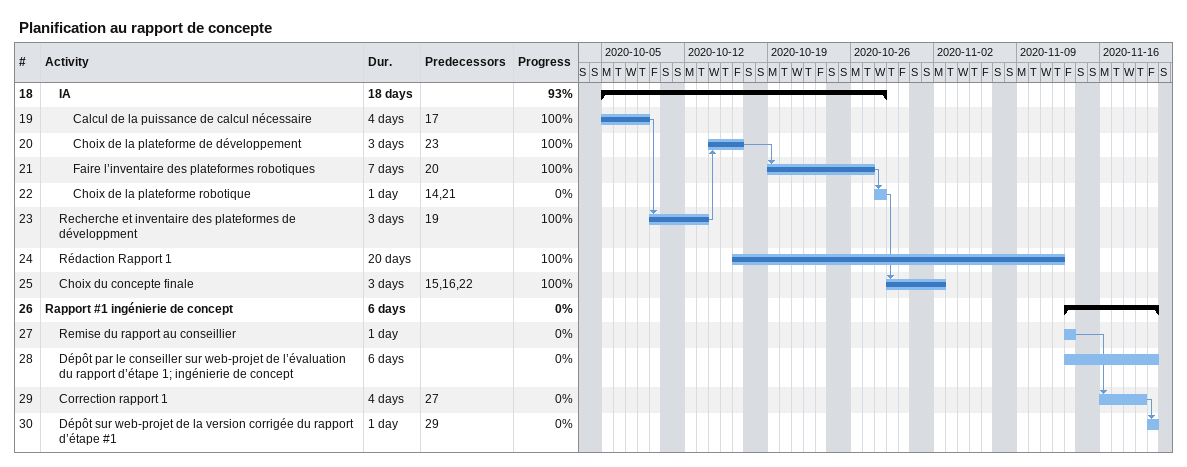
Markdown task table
Planification au rapport de concepte

| ID | Level | Task | Duration | Start | Finish | Predecessors | % complete |
|---|---|---|---|---|---|---|---|
| 18 | 2 | **IA** | 18d | 2020-10-05 | 2020-10-28 |  | 93 |
| 19 | 3 | Calcul de la puissance de calcul nécessaire | 4d | 2020-10-05 | 2020-10-08 | 17 | 100 |
| 20 | 3 | Choix de la plateforme de développement | 3d | 2020-10-14 | 2020-10-16 | 23 | 100 |
| 21 | 3 | Faire l’inventaire des plateformes robotiques | 7d | 2020-10-19 | 2020-10-27 | 20 | 100 |
| 22 | 3 | Choix de la plateforme robotique | 1d | 2020-10-28 | 2020-10-28 | 14, 21 | 0 |
| 23 | 2 | Recherche et inventaire des plateformes de développment | 3d | 2020-10-09 | 2020-10-13 | 19 | 100 |
| 24 | 2 | Rédaction Rapport 1 | 20d | 2020-10-16 | 2020-11-12 |  | 100 |
| 25 | 2 | Choix du concepte finale | 3d | 2020-10-29 | 2020-11-02 | 15, 16, 22 | 100 |
| 26 | 1 | **Rapport #1 ingénierie de concept** | 6d | 2020-11-13 | 2020-11-20 |  | 0 |
| 27 | 2 | Remise du rapport au conseillier | 1d | 2020-11-13 | 2020-11-13 |  | 0 |
| 28 | 2 | Dépôt par le conseiller sur web-projet de l’évaluation du rapport d’étape 1; ingénierie de concept | 6d | 2020-11-13 | 2020-11-20 |  | 0 |
| 29 | 2 | Correction rapport 1 | 4d | 2020-11-16 | 2020-11-19 | 27 | 0 |
| 30 | 2 | Dépôt sur web-projet de la version corrigée du rapport d’étape #1 | 1d | 2020-11-20 | 2020-11-20 | 29 | 0 |
